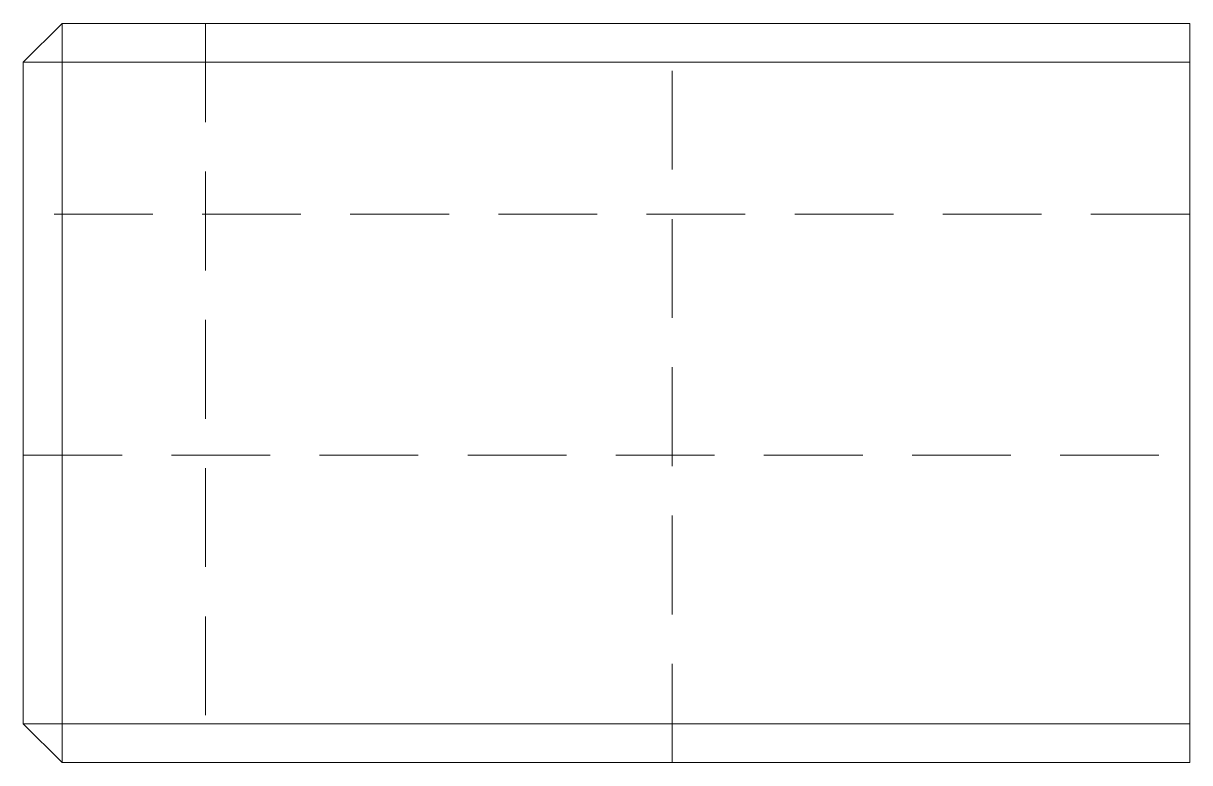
# Paper-space layout '_Right' of a CAD drawing. Header units: millimetres. Extents: x -7.5 to 7.5, y -4.8 to 4.8.
import ezdxf

# ---------------------------------------------------------------- set-up
doc = ezdxf.new("R2010")
doc.units = ezdxf.units.MM
doc.linetypes.add('HIDDEN', pattern=[1.905, 1.27, -0.635])

psp = doc.layouts.new('_Right')

# ---------------------------------------------------------------- linework, layer by layer
at = {"color": 7, "linetype": 'Continuous', "lineweight": 15}
for p, q in [((-7, 4.75), (-7.5, 4.25)), ((-7, 4.75), (-7, -4.75)), ((-7, 4.75), (7.5, 4.75)), ((7.5, -4.75), (7.5, 4.75)), ((7.5, 4.25), (-7.5, 4.25)), ((-7.5, -4.25), (-7.5, 4.25)), ((-7.5, -4.25), (7.5, -4.25)), ((-7.5, -4.25), (-7, -4.75)), ((7.5, -4.75), (-7, -4.75))]:
    psp.add_line(p, q, dxfattribs=at)
at = {"color": 7, "linetype": 'HIDDEN', "lineweight": 0}
for p, q in [((-5.155, 4.75), (-5.155, -4.75)), ((0.845, -4.75), (0.845, 4.75)), ((7.5, 2.3), (-7.5, 2.3)), ((-7.5, -0.8), (7.5, -0.8))]:
    psp.add_line(p, q, dxfattribs=at)

doc.saveas('drawing.dxf')
